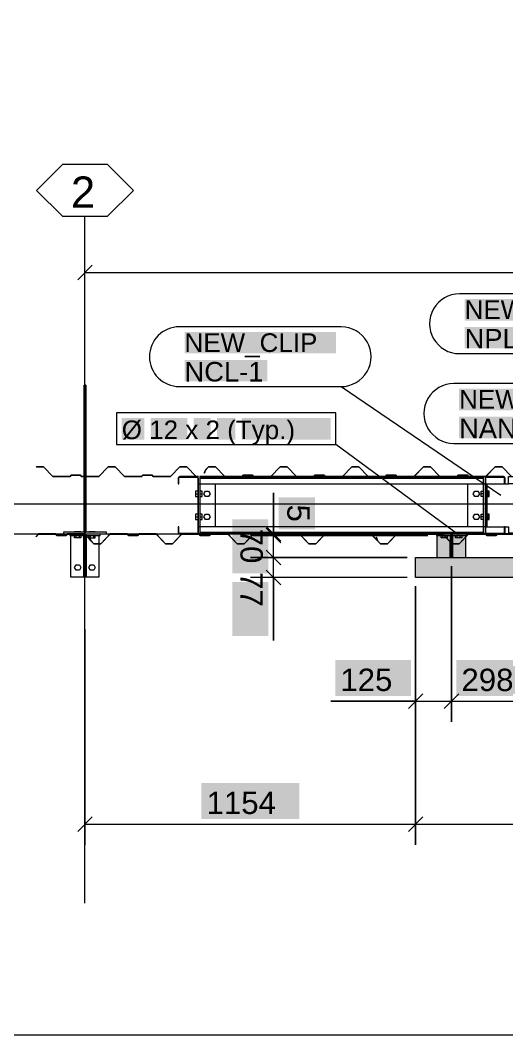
# Model space of a CAD drawing. Header units: inches. Extents: x 0.2 to 15.9, y 0.4 to 11.3.
# Drawn here: x 2.646 to 4.723, y 0.394 to 4.724 of the extents above; entities that cross this region are included whole.
import ezdxf

# ---------------------------------------------------------------- set-up
doc = ezdxf.new("R2010")
doc.units = ezdxf.units.IN
doc.header["$MEASUREMENT"] = 0
doc.layers.add('PDF_Geometry', color=7, linetype='Continuous')
doc.layers.add('PDF_Text', color=7, linetype='Continuous')
doc.layers.add('PDF_Solid Fills', color=7, linetype='Continuous', true_color=0xffffff)
doc.styles.add('PDF Arial', font='arial.ttf')

msp = doc.modelspace()

# ---------------------------------------------------------------- hatches: boundary and pattern name
at = {"layer": 'PDF_Solid Fills', "transparency": 33554559}
h = msp.add_hatch(color=7, dxfattribs=at)
h.paths.add_polyline_path([(2.9226, 3.6466), (2.9229, 3.6466)], flags=0)
h.paths.add_polyline_path([(2.9226, 3.6469, 0.415242), (2.9222, 3.6466)], flags=0)
h.paths.add_polyline_path([(2.9229, 3.6466, 0.415242), (2.9226, 3.6469)], flags=0)
for points in [[(5.2898, 3.442), (5.2898, 3.5338), (5.2898, 3.5338), (4.5435, 3.5338), (4.5435, 3.5338), (4.5435, 3.442), (4.5435, 3.442)], [(5.2898, 3.442), (5.2898, 3.5338), (5.2898, 3.5338), (4.5435, 3.5338), (4.5435, 3.5338), (4.5435, 3.442), (4.5435, 3.442)], [(3.9944, 3.3014), (3.9944, 3.3932), (3.9944, 3.3932), (3.3476, 3.3932), (3.3476, 3.3932), (3.3476, 3.3014), (3.3476, 3.3014)], [(3.9944, 3.3014), (3.9944, 3.3932), (3.9944, 3.3932), (3.3476, 3.3932), (3.3476, 3.3932), (3.3476, 3.3014), (3.3476, 3.3014)], [(4.8905, 3.3227), (4.8905, 3.4145), (4.8905, 3.4145), (4.5435, 3.4145), (4.5435, 3.4145), (4.5435, 3.3227), (4.5435, 3.3227)], [(4.8905, 3.3227), (4.8905, 3.4145), (4.8905, 3.4145), (4.5435, 3.4145), (4.5435, 3.4145), (4.5435, 3.3227), (4.5435, 3.3227)], [(3.7013, 3.182), (3.7013, 3.2738), (3.7013, 3.2738), (3.3476, 3.2738), (3.3476, 3.2738), (3.3476, 3.182), (3.3476, 3.182)], [(3.7013, 3.182), (3.7013, 3.2738), (3.7013, 3.2738), (3.3476, 3.2738), (3.3476, 3.2738), (3.3476, 3.182), (3.3476, 3.182)], [(5.3033, 3.059), (5.3033, 3.1508), (5.3033, 3.1508), (4.5198, 3.1508), (4.5198, 3.1508), (4.5198, 3.059), (4.5198, 3.059)], [(5.3033, 3.059), (5.3033, 3.1508), (5.3033, 3.1508), (4.5198, 3.1508), (4.5198, 3.1508), (4.5198, 3.059), (4.5198, 3.059)], [(4.887, 2.9397), (4.887, 3.0315), (4.887, 3.0315), (4.5198, 3.0315), (4.5198, 3.0315), (4.5198, 2.9397), (4.5198, 2.9397)], [(4.887, 2.9397), (4.887, 3.0315), (4.887, 3.0315), (4.5198, 3.0315), (4.5198, 3.0315), (4.5198, 2.9397), (4.5198, 2.9397)], [(3.176, 2.9342), (3.176, 3.026), (3.176, 3.026), (3.0796, 3.026), (3.0796, 3.026), (3.0796, 2.9342), (3.0796, 2.9342)], [(3.176, 2.9342), (3.176, 3.026), (3.176, 3.026), (3.0796, 3.026), (3.0796, 3.026), (3.0796, 2.9342), (3.0796, 2.9342)], [(3.3592, 2.9342), (3.3592, 3.026), (3.3592, 3.026), (3.2035, 3.026), (3.2035, 3.026), (3.2035, 2.9342), (3.2035, 2.9342)], [(3.3592, 2.9342), (3.3592, 3.026), (3.3592, 3.026), (3.2035, 3.026), (3.2035, 3.026), (3.2035, 2.9342), (3.2035, 2.9342)], [(3.4591, 2.9342), (3.4591, 3.026), (3.4591, 3.026), (3.3867, 3.026), (3.3867, 3.026), (3.3867, 2.9342), (3.3867, 2.9342)], [(3.4591, 2.9342), (3.4591, 3.026), (3.4591, 3.026), (3.3867, 3.026), (3.3867, 3.026), (3.3867, 2.9342), (3.3867, 2.9342)], [(3.5645, 2.9342), (3.5645, 3.026), (3.5645, 3.026), (3.4867, 3.026), (3.4867, 3.026), (3.4867, 2.9342), (3.4867, 2.9342)], [(3.5645, 2.9342), (3.5645, 3.026), (3.5645, 3.026), (3.4867, 3.026), (3.4867, 3.026), (3.4867, 2.9342), (3.4867, 2.9342)], [(3.9719, 2.9342), (3.9719, 3.026), (3.9719, 3.026), (3.592, 3.026), (3.592, 3.026), (3.592, 2.9342), (3.592, 2.9342)], [(3.9719, 2.9342), (3.9719, 3.026), (3.9719, 3.026), (3.592, 3.026), (3.592, 3.026), (3.592, 2.9342), (3.592, 2.9342)], [(3.9041, 2.6878), (3.7499, 2.6878), (3.7499, 2.6878), (3.7499, 2.5503), (3.7499, 2.5503), (3.9041, 2.5503), (3.9041, 2.5503)], [(3.7058, 2.5932), (3.5516, 2.5932), (3.5516, 2.5932), (3.5516, 2.3624), (3.5516, 2.3624), (3.7058, 2.3624), (3.7058, 2.3624)], [(3.7058, 2.3257), (3.5516, 2.3257), (3.5516, 2.3257), (3.5516, 2.0949), (3.5516, 2.0949), (3.7058, 2.0949), (3.7058, 2.0949)], [(4.3151, 1.8394), (4.3151, 1.9937), (4.3151, 1.9937), (3.9909, 1.9937), (3.9909, 1.9937), (3.9909, 1.8394), (3.9909, 1.8394)], [(4.8322, 1.8394), (4.8322, 1.9937), (4.8322, 1.9937), (4.508, 1.9937), (4.508, 1.9937), (4.508, 1.8394), (4.508, 1.8394)], [(3.8373, 1.3143), (3.8373, 1.4686), (3.8373, 1.4686), (3.4197, 1.4686), (3.4197, 1.4686), (3.4197, 1.3143), (3.4197, 1.3143)]]:
    msp.add_hatch(color=256, dxfattribs=at).paths.add_polyline_path(points)
h = msp.add_hatch(color=7, dxfattribs=at)
h.paths.add_polyline_path([(3.7279, 2.5249), (3.7282, 2.5249)], flags=0)
h.paths.add_polyline_path([(3.7275, 2.5249, 0.413793), (3.7279, 2.5245)], flags=0)
h = msp.add_hatch(color=7, dxfattribs=at)
h.paths.add_polyline_path([(3.7279, 2.5249), (3.7282, 2.5249)], flags=0)
h.paths.add_polyline_path([(3.7275, 2.5249, 0.413793), (3.7279, 2.5245)], flags=0)
h = msp.add_hatch(color=7, dxfattribs=at)
h.paths.add_polyline_path([(3.7279, 2.531), (3.7282, 2.531)], flags=0)
h.paths.add_polyline_path([(3.7279, 2.5307, 0.415242), (3.7282, 2.531)], flags=0)
h.paths.add_polyline_path([(3.7282, 2.531, 0.415242), (3.7279, 2.5314)], flags=0)
at = {"layer": 'PDF_Solid Fills', "true_color": 0xe4e4e4, "transparency": 33554559}
for points in [[(4.4231, 2.531), (4.4231, 2.5249), (4.4231, 2.5249), (4.5517, 2.5249), (4.5517, 2.5249), (4.5517, 2.531), (4.5517, 2.531)], [(4.4874, 2.5249), (4.4262, 2.5249), (4.4262, 2.5249), (4.4262, 2.4307), (4.4262, 2.4307), (4.4874, 2.4307), (4.4874, 2.4307)], [(4.4874, 2.4307), (4.5486, 2.4307), (4.5486, 2.4307), (4.5486, 2.5249), (4.5486, 2.5249), (4.4874, 2.5249), (4.4874, 2.5249)], [(4.3344, 2.345), (9.8422, 2.345), (9.8422, 2.345), (9.8422, 2.4307), (9.8422, 2.4307), (4.3344, 2.4307), (4.3344, 2.4307)]]:
    msp.add_hatch(color=254, dxfattribs=at).paths.add_polyline_path(points)
at = {"layer": 'PDF_Solid Fills', "transparency": 33554559}
h = msp.add_hatch(color=7, dxfattribs=at)
h.paths.add_polyline_path([(3.7279, 2.4307), (3.7282, 2.4307)], flags=0)
h.paths.add_polyline_path([(3.7279, 2.4303, 0.415242), (3.7282, 2.4307)], flags=0)
h.paths.add_polyline_path([(3.7282, 2.4307, 0.415242), (3.7279, 2.431)], flags=0)
h = msp.add_hatch(color=7, dxfattribs=at)
h.paths.add_polyline_path([(3.7279, 2.4307), (3.7282, 2.4307)], flags=0)
h.paths.add_polyline_path([(3.7279, 2.4303, 0.415242), (3.7282, 2.4307)], flags=0)
h.paths.add_polyline_path([(3.7282, 2.4307, 0.415242), (3.7279, 2.431)], flags=0)
h = msp.add_hatch(color=7, dxfattribs=at)
h.paths.add_polyline_path([(3.7279, 2.345), (3.7282, 2.345)], flags=0)
h.paths.add_polyline_path([(3.7279, 2.3446, 0.415242), (3.7282, 2.345)], flags=0)
h.paths.add_polyline_path([(3.7282, 2.345, 0.415242), (3.7279, 2.3454)], flags=0)
h = msp.add_hatch(color=7, dxfattribs=at)
h.paths.add_polyline_path([(4.3344, 1.8174), (4.3348, 1.8174)], flags=0)
h.paths.add_polyline_path([(4.3344, 1.817, 0.415242), (4.3348, 1.8174)], flags=0)
h.paths.add_polyline_path([(4.334, 1.8174, 0.415242), (4.3344, 1.817)], flags=0)
h = msp.add_hatch(color=7, dxfattribs=at)
h.paths.add_polyline_path([(4.4874, 1.8174), (4.4878, 1.8174)], flags=0)
h.paths.add_polyline_path([(4.4878, 1.8174, 0.413793), (4.4874, 1.8178)], flags=0)
h = msp.add_hatch(color=7, dxfattribs=at)
h.paths.add_polyline_path([(4.4874, 1.8174), (4.4878, 1.8174)], flags=0)
h.paths.add_polyline_path([(4.4878, 1.8174, 0.413793), (4.4874, 1.8178)], flags=0)

# ---------------------------------------------------------------- linework, layer by layer
at = {"layer": 'PDF_Geometry', "lineweight": 9}
for points in [[(0.3937, 0.3937), (15.8156, 0.3937), (15.8156, 11.2992), (0.3937, 11.2992)], [(3.0191, 4.1078), (2.8261, 4.1078), (2.7159, 3.9976), (2.8261, 3.8875), (3.0191, 3.8875), (3.1292, 3.9976)], [(2.9256, 3.1656), (2.9195, 3.1656), (2.9195, 2.5384), (2.9256, 2.5384)], [(3.0576, 3.0481), (3.0576, 2.9122), (3.9939, 2.9122), (3.9939, 3.0481)], [(2.7138, 2.8163), (2.7138, 2.8155), (2.7157, 2.8174), (2.7451, 2.8174), (2.7855, 2.7758), (2.8589, 2.7758), (2.8638, 2.782), (2.903, 2.782), (2.9079, 2.7758), (2.9813, 2.7758), (3.0217, 2.8174), (3.0511, 2.8174), (3.0915, 2.7758), (3.1649, 2.7758), (3.1698, 2.782), (3.209, 2.782), (3.2139, 2.7758), (3.2873, 2.7758), (3.3277, 2.8174), (3.3571, 2.8174), (3.3975, 2.7758), (3.4073, 2.7758), (3.4073, 2.7764), (3.3977, 2.7764), (3.3573, 2.818), (3.3275, 2.818), (3.2871, 2.7764), (3.2142, 2.7764), (3.2093, 2.7825), (3.1695, 2.7825), (3.1646, 2.7764), (3.0917, 2.7764), (3.0514, 2.818), (3.0215, 2.818), (2.9811, 2.7764), (2.9082, 2.7764), (2.9033, 2.7825), (2.8635, 2.7825), (2.8587, 2.7764), (2.7858, 2.7764), (2.7454, 2.818), (2.7155, 2.818)], [(3.3211, 2.5371), (3.3214, 2.5359), (3.322, 2.5347), (3.3227, 2.5337), (3.3236, 2.5328), (3.3246, 2.532), (3.3258, 2.5315), (3.327, 2.5312), (3.3283, 2.531), (3.3993, 2.531), (3.4007, 2.5312), (3.4021, 2.5316), (3.4034, 2.5323), (3.4045, 2.5332), (3.4054, 2.5343), (3.4061, 2.5356), (3.4065, 2.5369), (3.4066, 2.5384), (3.4066, 2.7685), (3.4065, 2.7698), (3.4062, 2.771), (3.4057, 2.7722), (3.4049, 2.7732), (3.404, 2.7741), (3.403, 2.7748), (3.4018, 2.7754), (3.4006, 2.7757), (3.3993, 2.7758), (3.3283, 2.7758), (3.327, 2.7757), (3.3258, 2.7754), (3.3246, 2.7748), (3.3236, 2.7741), (3.3227, 2.7732), (3.322, 2.7722), (3.3214, 2.771), (3.3211, 2.7698), (3.321, 2.7685), (3.321, 2.7452), (3.3228, 2.7452), (3.3228, 2.7685), (3.3229, 2.7694), (3.3231, 2.7704), (3.3235, 2.7712), (3.3241, 2.772), (3.3248, 2.7727), (3.3256, 2.7733), (3.3264, 2.7737), (3.3274, 2.7739), (3.3283, 2.774), (3.3993, 2.774), (3.4004, 2.7739), (3.4014, 2.7736), (3.4024, 2.7731), (3.4032, 2.7724), (3.4039, 2.7715), (3.4044, 2.7706), (3.4047, 2.7696), (3.4048, 2.7685), (3.4048, 2.5384), (3.4047, 2.5373), (3.4044, 2.5363), (3.4039, 2.5353), (3.4032, 2.5345), (3.4024, 2.5338), (3.4014, 2.5333), (3.4004, 2.533), (3.3993, 2.5329), (3.3283, 2.5329), (3.3274, 2.533), (3.3264, 2.5332), (3.3256, 2.5336), (3.3248, 2.5342), (3.3241, 2.5348), (3.3235, 2.5356), (3.3231, 2.5365), (3.3229, 2.5374), (3.3228, 2.5384), (3.3228, 2.5616), (3.321, 2.5616), (3.321, 2.5384)], [(3.3214, 2.5359), (3.322, 2.5347), (3.3227, 2.5337), (3.3236, 2.5328), (3.3246, 2.532), (3.3258, 2.5315), (3.327, 2.5312), (3.3283, 2.531), (3.3993, 2.531), (3.4007, 2.5312), (3.4021, 2.5316), (3.4034, 2.5323), (3.4045, 2.5332), (3.4054, 2.5343), (3.4061, 2.5356), (3.4065, 2.5369), (3.4066, 2.5384), (3.4066, 2.7685), (3.4065, 2.7698), (3.4062, 2.771), (3.4057, 2.7722), (3.4049, 2.7732), (3.404, 2.7741), (3.403, 2.7749), (3.4018, 2.7754), (3.4006, 2.7757), (3.3993, 2.7758), (3.3283, 2.7758), (3.327, 2.7757), (3.3258, 2.7754), (3.3246, 2.7749), (3.3236, 2.7741), (3.3227, 2.7732), (3.322, 2.7722), (3.3214, 2.771), (3.3211, 2.7698), (3.321, 2.7685), (3.321, 2.7452), (3.3228, 2.7452), (3.3228, 2.7685), (3.3229, 2.7694), (3.3231, 2.7704), (3.3235, 2.7712), (3.3241, 2.772), (3.3248, 2.7727), (3.3256, 2.7733), (3.3264, 2.7737), (3.3274, 2.7739), (3.3283, 2.774), (3.3993, 2.774), (3.4004, 2.7739), (3.4014, 2.7736), (3.4024, 2.7731), (3.4032, 2.7724), (3.4039, 2.7715), (3.4044, 2.7706), (3.4047, 2.7696), (3.4048, 2.7685), (3.4048, 2.5384), (3.4047, 2.5373), (3.4044, 2.5363), (3.4039, 2.5353), (3.4032, 2.5345), (3.4024, 2.5338), (3.4014, 2.5333), (3.4004, 2.533), (3.3993, 2.5329), (3.3283, 2.5329), (3.3274, 2.533), (3.3264, 2.5332), (3.3256, 2.5336), (3.3248, 2.5342), (3.3241, 2.5348), (3.3235, 2.5356), (3.3231, 2.5365), (3.3229, 2.5374), (3.3228, 2.5384), (3.3228, 2.5616), (3.321, 2.5616), (3.321, 2.5384), (3.3211, 2.5371)], [(4.6245, 2.7758), (3.4128, 2.7758), (3.4128, 2.7452), (4.6245, 2.7452)], [(4.6307, 2.5371), (4.6311, 2.5359), (4.6316, 2.5347), (4.6323, 2.5337), (4.6332, 2.5328), (4.6343, 2.532), (4.6354, 2.5315), (4.6367, 2.5312), (4.638, 2.531), (4.7089, 2.531), (4.7102, 2.5312), (4.7115, 2.5315), (4.7126, 2.532), (4.7137, 2.5328), (4.7146, 2.5337), (4.7153, 2.5347), (4.7158, 2.5359), (4.7162, 2.5371), (4.7163, 2.5384), (4.7163, 2.5616), (4.7144, 2.5616), (4.7144, 2.5384), (4.7144, 2.5374), (4.7141, 2.5365), (4.7137, 2.5356), (4.7132, 2.5348), (4.7125, 2.5342), (4.7117, 2.5336), (4.7108, 2.5332), (4.7099, 2.533), (4.7089, 2.5329), (4.638, 2.5329), (4.6369, 2.533), (4.6358, 2.5333), (4.6349, 2.5338), (4.6341, 2.5345), (4.6334, 2.5353), (4.6329, 2.5363), (4.6326, 2.5373), (4.6324, 2.5384), (4.6324, 2.7685), (4.6326, 2.7696), (4.6329, 2.7706), (4.6334, 2.7715), (4.6341, 2.7724), (4.6349, 2.7731), (4.6358, 2.7736), (4.6369, 2.7739), (4.638, 2.774), (4.7089, 2.774), (4.7099, 2.7739), (4.7108, 2.7737), (4.7117, 2.7733), (4.7125, 2.7727), (4.7132, 2.772), (4.7137, 2.7712), (4.7141, 2.7704), (4.7144, 2.7694), (4.7144, 2.7685), (4.7144, 2.7452), (4.7163, 2.7452), (4.7163, 2.7685), (4.7162, 2.7698), (4.7158, 2.771), (4.7153, 2.7722), (4.7146, 2.7732), (4.7137, 2.7741), (4.7126, 2.7748), (4.7115, 2.7754), (4.7102, 2.7757), (4.7089, 2.7758), (4.638, 2.7758), (4.6365, 2.7757), (4.6351, 2.7753), (4.6339, 2.7746), (4.6328, 2.7737), (4.6318, 2.7726), (4.6312, 2.7713), (4.6307, 2.7699), (4.6306, 2.7685), (4.6306, 2.5384)], [(3.4568, 2.7024), (3.4501, 2.6908), (3.4367, 2.6908), (3.4299, 2.7024), (3.4367, 2.714), (3.4501, 2.714)], [(4.6073, 2.7024), (4.6006, 2.6908), (4.5872, 2.6908), (4.5805, 2.7024), (4.5872, 2.714), (4.6006, 2.714)], [(4.6147, 2.714), (4.6245, 2.714), (4.6227, 2.714), (4.6227, 2.6908), (4.6245, 2.6908), (4.6147, 2.6908)], [(4.6386, 2.6908), (4.6484, 2.6908), (4.6484, 2.714), (4.6386, 2.714), (4.6422, 2.714), (4.6422, 2.6908)], [(3.4568, 2.6045), (3.4501, 2.5929), (3.4367, 2.5929), (3.4299, 2.6045), (3.4367, 2.6161), (3.4501, 2.6161)], [(4.6073, 2.6045), (4.6006, 2.5929), (4.5872, 2.5929), (4.5805, 2.6045), (4.5872, 2.6161), (4.6006, 2.6161)], [(4.6147, 2.6161), (4.6245, 2.6161), (4.6227, 2.6161), (4.6227, 2.5929), (4.6245, 2.5929), (4.6147, 2.5929)], [(4.6386, 2.5929), (4.6484, 2.5929), (4.6484, 2.6161), (4.6386, 2.6161), (4.6422, 2.6161), (4.6422, 2.5929)], [(3.759, 2.4938), (3.6967, 2.5561)], [(2.7138, 2.5202), (2.7138, 2.5194), (2.7246, 2.5305), (2.7975, 2.5305), (2.8023, 2.5243), (2.8421, 2.5243), (2.847, 2.5305), (2.9199, 2.5305), (2.9603, 2.4888), (2.9902, 2.4888), (3.0305, 2.5305), (3.0401, 2.5305), (3.0401, 2.531), (3.0303, 2.531), (2.9899, 2.4894), (2.9605, 2.4894), (2.9201, 2.531), (2.8467, 2.531), (2.8418, 2.5249), (2.8026, 2.5249), (2.7977, 2.531), (2.7243, 2.531)], [(2.8308, 2.531), (3.0144, 2.531), (3.0144, 2.5384), (2.8308, 2.5384)], [(3.0144, 2.531), (3.0144, 2.5384), (2.8308, 2.5384), (2.8308, 2.531)], [(2.9422, 2.5155), (2.9478, 2.5018), (2.9603, 2.4888), (2.9902, 2.4888), (3.0305, 2.5305), (3.1034, 2.5305), (3.1083, 2.5243), (3.1481, 2.5243), (3.153, 2.5305), (3.2259, 2.5305), (3.2663, 2.4888), (3.2961, 2.4888), (3.3365, 2.5305), (3.4094, 2.5305), (3.4143, 2.5243), (3.4541, 2.5243), (3.459, 2.5305), (3.5319, 2.5305), (3.5723, 2.4888), (3.6021, 2.4888), (3.6425, 2.5305), (3.7154, 2.5305), (3.7203, 2.5243), (3.7601, 2.5243), (3.765, 2.5305), (3.8379, 2.5305), (3.8782, 2.4888), (3.9081, 2.4888), (3.9485, 2.5305), (4.0214, 2.5305), (4.0263, 2.5243), (4.0661, 2.5243), (4.0709, 2.5305), (4.1438, 2.5305), (4.1842, 2.4888), (4.2141, 2.4888), (4.2545, 2.5305), (4.264, 2.5305), (4.264, 2.531), (4.2543, 2.531), (4.2139, 2.4894), (4.1845, 2.4894), (4.1441, 2.531), (4.0707, 2.531), (4.0658, 2.5249), (4.0266, 2.5249), (4.0217, 2.531), (3.9483, 2.531), (3.9079, 2.4894), (3.8785, 2.4894), (3.8381, 2.531), (3.7647, 2.531), (3.7598, 2.5249), (3.7206, 2.5249), (3.7157, 2.531), (3.6423, 2.531), (3.6019, 2.4894), (3.5725, 2.4894), (3.5321, 2.531), (3.4587, 2.531), (3.4538, 2.5249), (3.4146, 2.5249), (3.4097, 2.531), (3.3363, 2.531), (3.2959, 2.4894), (3.2665, 2.4894), (3.2261, 2.531), (3.1527, 2.531), (3.1478, 2.5249), (3.1086, 2.5249), (3.1037, 2.531), (3.0303, 2.531), (2.9899, 2.4894), (2.9605, 2.4894), (2.9483, 2.5021), (2.9428, 2.5157)], [(2.9478, 2.5018), (2.9603, 2.4888), (2.9902, 2.4888), (3.0305, 2.5305), (3.1034, 2.5305), (3.1083, 2.5243), (3.1481, 2.5243), (3.153, 2.5305), (3.2259, 2.5305), (3.2663, 2.4888), (3.2961, 2.4888), (3.3365, 2.5305), (3.4094, 2.5305), (3.4143, 2.5243), (3.4541, 2.5243), (3.459, 2.5305), (3.5319, 2.5305), (3.5723, 2.4888), (3.6021, 2.4888), (3.6425, 2.5305), (3.7154, 2.5305), (3.7203, 2.5243), (3.7601, 2.5243), (3.765, 2.5305), (3.8379, 2.5305), (3.8782, 2.4888), (3.9081, 2.4888), (3.9485, 2.5305), (4.0214, 2.5305), (4.0263, 2.5243), (4.066, 2.5243), (4.0709, 2.5305), (4.1438, 2.5305), (4.1842, 2.4888), (4.2141, 2.4888), (4.2545, 2.5305), (4.264, 2.5305), (4.264, 2.531), (4.2543, 2.531), (4.2139, 2.4894), (4.1845, 2.4894), (4.1441, 2.531), (4.0707, 2.531), (4.0658, 2.5249), (4.0266, 2.5249), (4.0217, 2.531), (3.9483, 2.531), (3.9079, 2.4894), (3.8785, 2.4894), (3.8381, 2.531), (3.7647, 2.531), (3.7598, 2.5249), (3.7206, 2.5249), (3.7157, 2.531), (3.6423, 2.531), (3.6019, 2.4894), (3.5725, 2.4894), (3.5321, 2.531), (3.4587, 2.531), (3.4538, 2.5249), (3.4146, 2.5249), (3.4097, 2.531), (3.3363, 2.531), (3.2959, 2.4894), (3.2665, 2.4894), (3.2261, 2.531), (3.1527, 2.531), (3.1478, 2.5249), (3.1086, 2.5249), (3.1037, 2.531), (3.0303, 2.531), (2.9899, 2.4894), (2.9605, 2.4894), (2.9483, 2.5021), (2.9428, 2.5157), (2.9422, 2.5155)], [(4.4501, 2.531), (4.5603, 2.531), (4.5199, 2.4894), (4.4905, 2.4894)], [(4.4874, 2.4917), (4.4874, 2.4307)], [(3.6287, 2.4307), (4.2977, 2.4307)], [(3.759, 2.3995), (3.6967, 2.4618)], [(9.8422, 2.4307), (9.8422, 2.345), (4.3344, 2.345), (4.3344, 2.4307)], [(2.8785, 2.3878), (2.8853, 2.3995), (2.8987, 2.3995), (2.9054, 2.3878), (2.8987, 2.3762), (2.8853, 2.3762)], [(2.9397, 2.3878), (2.9465, 2.3995), (2.9599, 2.3995), (2.9666, 2.3878), (2.9599, 2.3762), (2.9465, 2.3762)], [(4.4874, 1.7293), (4.4874, 2.3939)], [(4.4562, 1.7862), (4.5186, 1.8486)], [(4.3033, 1.2612), (4.3656, 1.3235)], [(4.3348, 1.2923), (4.3344, 1.2923)]]:
    msp.add_lwpolyline(points, close=True, dxfattribs=at)
for points in [[(2.9226, 0.9549), (2.9226, 3.8875)], [(2.9226, 3.4813), (2.9226, 3.7567)], [(2.9537, 3.6777), (2.8914, 3.6154)], [(2.9226, 3.6466), (10.2553, 3.6466), (10.3838, 3.6466), (10.7466, 3.6466), (10.3838, 3.6466)], [(2.9256, 3.1656), (2.9256, 2.5384), (2.9195, 2.5384), (2.9195, 3.1656)], [(4.518, 2.528), (3.9939, 2.9122)], [(4.7441, 2.7764), (4.7037, 2.818), (4.6738, 2.818), (4.6334, 2.7764), (4.5605, 2.7764), (4.5556, 2.7825), (4.5159, 2.7825), (4.511, 2.7764), (4.4381, 2.7764), (4.3977, 2.818), (4.3678, 2.818), (4.3274, 2.7764), (4.2545, 2.7764), (4.2496, 2.7825), (4.2099, 2.7825), (4.205, 2.7764), (4.1321, 2.7764), (4.0917, 2.818), (4.0618, 2.818), (4.0215, 2.7764), (3.9486, 2.7764), (3.9437, 2.7825), (3.9039, 2.7825), (3.899, 2.7764), (3.8261, 2.7764), (3.7857, 2.818), (3.7558, 2.818), (3.7155, 2.7764), (3.6426, 2.7764), (3.6377, 2.7825), (3.5979, 2.7825), (3.593, 2.7764), (3.5201, 2.7764), (3.4797, 2.818), (3.4499, 2.818), (3.4374, 2.8051), (3.4318, 2.7913), (3.4324, 2.7911), (3.4379, 2.8047), (3.4501, 2.8174), (3.4795, 2.8174), (3.5199, 2.7758), (3.5933, 2.7758), (3.5982, 2.782), (3.6374, 2.782), (3.6423, 2.7758), (3.7157, 2.7758), (3.7561, 2.8174), (3.7855, 2.8174), (3.8259, 2.7758), (3.8993, 2.7758), (3.9042, 2.782), (3.9434, 2.782), (3.9483, 2.7758), (4.0217, 2.7758), (4.0621, 2.8174), (4.0915, 2.8174), (4.1319, 2.7758), (4.2053, 2.7758), (4.2102, 2.782), (4.2494, 2.782), (4.2543, 2.7758), (4.3277, 2.7758), (4.3681, 2.8174), (4.3975, 2.8174), (4.4379, 2.7758), (4.5113, 2.7758), (4.5162, 2.782), (4.5554, 2.782), (4.5603, 2.7758), (4.6337, 2.7758), (4.6741, 2.8174), (4.7035, 2.8174), (4.7438, 2.7758)], [(3.4128, 2.7757), (4.6245, 2.7757)], [(3.4128, 2.7754), (4.6245, 2.7754)], [(3.4128, 2.7749), (4.6245, 2.7749)], [(3.4128, 2.7741), (4.6245, 2.7741)], [(3.4128, 2.7732), (4.6245, 2.7732)], [(3.4128, 2.7722), (4.6245, 2.7722)], [(4.7163, 2.7452), (4.7163, 2.7685), (4.7162, 2.7698), (4.7158, 2.771), (4.7153, 2.7722), (4.7146, 2.7732), (4.7137, 2.7741), (4.7126, 2.7749), (4.7114, 2.7754), (4.7102, 2.7757), (4.7089, 2.7758), (4.6379, 2.7758), (4.6365, 2.7757), (4.6351, 2.7753), (4.6339, 2.7746), (4.6328, 2.7737), (4.6318, 2.7726), (4.6312, 2.7713), (4.6307, 2.7699), (4.6306, 2.7685), (4.6306, 2.5384), (4.6307, 2.5371), (4.631, 2.5359), (4.6316, 2.5347), (4.6323, 2.5337), (4.6332, 2.5328), (4.6343, 2.532), (4.6354, 2.5315), (4.6367, 2.5312), (4.6379, 2.531), (4.7089, 2.531), (4.7102, 2.5312), (4.7114, 2.5315), (4.7126, 2.532), (4.7137, 2.5328), (4.7146, 2.5337), (4.7153, 2.5347), (4.7158, 2.5359), (4.7162, 2.5371), (4.7163, 2.5384), (4.7163, 2.5616)], [(4.6324, 2.7452), (4.7145, 2.7452), (4.7145, 2.7685), (4.7144, 2.7694), (4.7141, 2.7704), (4.7137, 2.7712), (4.7132, 2.772), (4.7125, 2.7727), (4.7117, 2.7733), (4.7108, 2.7737), (4.7099, 2.7739), (4.7089, 2.774), (4.6379, 2.774), (4.6369, 2.7739), (4.6358, 2.7736), (4.6349, 2.7731), (4.6341, 2.7724), (4.6334, 2.7715), (4.6329, 2.7706), (4.6325, 2.7696), (4.6324, 2.7685), (4.6324, 2.5384), (4.6325, 2.5373), (4.6329, 2.5363), (4.6334, 2.5353), (4.6341, 2.5345), (4.6349, 2.5338), (4.6358, 2.5333), (4.6369, 2.533), (4.6379, 2.5329), (4.7089, 2.5329), (4.7099, 2.533), (4.7108, 2.5332), (4.7117, 2.5336), (4.7125, 2.5342), (4.7132, 2.5348), (4.7137, 2.5356), (4.7141, 2.5365), (4.7144, 2.5374), (4.7145, 2.5384), (4.7145, 2.5616)], [(4.7145, 2.7452), (4.7163, 2.7452), (4.7304, 2.7452), (4.7304, 2.7758), (6.9714, 2.7758), (6.9714, 2.7452), (4.7304, 2.7452)], [(2.0116, 2.6596), (1.9014, 2.7697), (1.6087, 2.7697), (1.4985, 2.6596), (1.6087, 2.5494), (1.9014, 2.5494), (2.0116, 2.6596), (11.2029, 2.6596)], [(3.4066, 2.7452), (3.4128, 2.7452), (3.4128, 2.5616), (3.4066, 2.5616)], [(3.4128, 2.771), (4.6245, 2.771)], [(3.4128, 2.7698), (4.6245, 2.7698)], [(3.4128, 2.7685), (4.6245, 2.7685)], [(3.4801, 2.5616), (3.4801, 2.7452)], [(4.5572, 2.5616), (4.5572, 2.7452)], [(4.6306, 2.5616), (4.6245, 2.5616), (4.6245, 2.7452), (4.6306, 2.7452)], [(4.6386, 2.7452), (4.6386, 2.5616)], [(3.4048, 2.714), (3.395, 2.714), (3.395, 2.6908), (3.4048, 2.6908)], [(3.395, 2.7024), (3.4048, 2.7024)], [(3.4128, 2.6908), (3.4226, 2.6908), (3.4226, 2.714), (3.4128, 2.714)], [(3.4128, 2.7024), (3.4226, 2.7024)], [(3.7279, 2.345), (3.7279, 2.0756), (3.7279, 2.345), (3.7279, 2.4307), (3.7279, 2.5249), (3.7279, 2.531), (3.7279, 2.707), (3.7279, 2.531)], [(4.6227, 2.7024), (4.6245, 2.7024), (4.6147, 2.7024)], [(4.6422, 2.7024), (4.6386, 2.7024), (4.6484, 2.7024)], [(3.4048, 2.6161), (3.395, 2.6161), (3.395, 2.5929), (3.4048, 2.5929)], [(3.395, 2.6045), (3.4048, 2.6045)], [(3.4128, 2.5929), (3.4226, 2.5929), (3.4226, 2.6161), (3.4128, 2.6161)], [(3.4128, 2.6045), (3.4226, 2.6045)], [(4.6227, 2.6045), (4.6245, 2.6045), (4.6147, 2.6045)], [(4.6422, 2.6045), (4.6386, 2.6045), (4.6484, 2.6045)], [(4.6245, 2.5359), (4.6245, 2.5616), (3.4128, 2.5616), (3.4128, 2.5359), (3.4128, 2.5347), (3.4128, 2.5337), (3.4128, 2.5328), (3.4128, 2.532), (3.4128, 2.5315), (3.4128, 2.5312), (3.4128, 2.531), (3.4587, 2.531)], [(3.6967, 2.5622), (3.759, 2.4999)], [(4.6324, 2.5616), (4.7145, 2.5616), (4.7163, 2.5616), (4.7304, 2.5616), (4.7304, 2.5359), (6.9714, 2.5359), (6.9714, 2.5347)], [(1.8332, 2.2997), (1.9433, 2.1895), (1.8332, 2.0794), (1.6164, 2.0794), (1.5063, 2.1895), (1.6164, 2.2997), (1.8332, 2.2997), (2.1527, 2.531), (11.2029, 2.531)], [(2.7138, 2.5194), (2.7246, 2.5305), (2.7974, 2.5305), (2.8023, 2.5243), (2.8421, 2.5243), (2.847, 2.5305), (2.9199, 2.5305), (2.9603, 2.4888), (2.9902, 2.4888), (3.0305, 2.5305), (3.0401, 2.5305), (3.0401, 2.531), (3.0303, 2.531), (2.9899, 2.4894), (2.9605, 2.4894), (2.9201, 2.531), (2.8467, 2.531), (2.8418, 2.5249), (2.8026, 2.5249), (2.7977, 2.531), (2.7243, 2.531), (2.7138, 2.5202)], [(2.8583, 2.5305), (2.8583, 2.5249), (2.9253, 2.5249), (2.9226, 2.5249), (2.9165, 2.5249), (2.9165, 2.3474)], [(2.8614, 2.5249), (2.8614, 2.3474), (2.9226, 2.3474), (2.9226, 2.5249), (2.9226, 2.3474), (2.9838, 2.3474), (2.9838, 2.4888)], [(2.9054, 2.5384), (2.9054, 2.5408), (2.8785, 2.5408), (2.8785, 2.5384)], [(2.9054, 2.5249), (2.9054, 2.5151), (2.8785, 2.5151), (2.8785, 2.5249)], [(2.8853, 2.5384), (2.8853, 2.5408)], [(2.8853, 2.5151), (2.8853, 2.5249)], [(2.8987, 2.5384), (2.8987, 2.5408)], [(2.8987, 2.5151), (2.8987, 2.5249)], [(2.9287, 2.5222), (2.9287, 2.5249), (2.9261, 2.5249), (2.9868, 2.5249), (2.9868, 2.531)], [(2.9287, 2.3474), (2.9287, 2.5214)], [(2.9666, 2.5384), (2.9666, 2.5408), (2.9397, 2.5408), (2.9397, 2.5384)], [(2.9424, 2.5151), (2.9397, 2.5151), (2.9397, 2.5249)], [(2.943, 2.5151), (2.9666, 2.5151), (2.9666, 2.5249)], [(2.9465, 2.5384), (2.9465, 2.5408)], [(2.9465, 2.5151), (2.9465, 2.5249)], [(2.9599, 2.5384), (2.9599, 2.5408)], [(2.9599, 2.5151), (2.9599, 2.5249)], [(2.9838, 2.4894), (2.9838, 2.5249)], [(3.4128, 2.5384), (4.6245, 2.5384)], [(3.4128, 2.5371), (4.6245, 2.5371)], [(3.4128, 2.5359), (4.6245, 2.5359), (4.6245, 2.5347)], [(3.4128, 2.5347), (4.6245, 2.5347), (4.6245, 2.5337)], [(3.4128, 2.5337), (4.6245, 2.5337), (4.6245, 2.5328)], [(3.4128, 2.5328), (4.6245, 2.5328), (4.6245, 2.532)], [(3.4128, 2.532), (4.6245, 2.532), (4.6245, 2.5315)], [(3.4128, 2.5315), (4.6245, 2.5315), (4.6245, 2.5312)], [(3.4128, 2.5312), (4.6245, 2.5312), (4.6245, 2.531)], [(3.5321, 2.531), (3.6423, 2.531)], [(3.6398, 2.5249), (4.3864, 2.5249), (3.6287, 2.5249)], [(4.3864, 2.531), (3.6398, 2.531)], [(3.7157, 2.531), (3.7647, 2.531)], [(3.8381, 2.531), (3.9483, 2.531)], [(4.0217, 2.531), (4.0707, 2.531)], [(4.1441, 2.531), (4.2543, 2.531), (4.3277, 2.531), (4.3767, 2.531), (4.4501, 2.531)], [(4.7561, 2.531), (4.6826, 2.531), (4.6778, 2.5249), (4.6386, 2.5249), (4.6337, 2.531), (4.5603, 2.531), (4.5199, 2.4894), (4.4905, 2.4894), (4.4501, 2.531), (4.3767, 2.531), (4.3718, 2.5249), (4.3326, 2.5249), (4.3277, 2.531), (4.2543, 2.531), (4.2139, 2.4894), (4.1845, 2.4894), (4.1722, 2.5021), (4.1667, 2.5157), (4.1662, 2.5155), (4.1717, 2.5018), (4.1842, 2.4888), (4.2141, 2.4888), (4.2545, 2.5305), (4.3274, 2.5305), (4.3323, 2.5243), (4.372, 2.5243), (4.3769, 2.5305), (4.4498, 2.5305), (4.4902, 2.4888), (4.5201, 2.4888), (4.5605, 2.5305), (4.6334, 2.5305), (4.6383, 2.5243), (4.678, 2.5243), (4.6829, 2.5305), (4.7558, 2.5305)], [(4.7558, 2.5305), (4.6829, 2.5305), (4.678, 2.5243), (4.6383, 2.5243), (4.6334, 2.5305), (4.5605, 2.5305), (4.5201, 2.4888), (4.4902, 2.4888), (4.4498, 2.5305), (4.3769, 2.5305), (4.372, 2.5243), (4.3323, 2.5243), (4.3274, 2.5305), (4.2545, 2.5305), (4.2141, 2.4888), (4.1842, 2.4888), (4.1717, 2.5018), (4.1662, 2.5155), (4.1667, 2.5157), (4.1722, 2.5021), (4.1845, 2.4894), (4.2139, 2.4894), (4.2543, 2.531)], [(4.3767, 2.531), (4.3718, 2.5249), (4.3326, 2.5249), (4.3277, 2.531)], [(4.4232, 2.5305), (4.4232, 2.5249), (4.4552, 2.5249)], [(4.4262, 2.4307), (4.4262, 2.5249)], [(4.4647, 2.5151), (4.4434, 2.5151), (4.4434, 2.5249)], [(4.4501, 2.5151), (4.4501, 2.5249)], [(4.456, 2.5249), (4.5517, 2.5249), (4.5517, 2.531)], [(4.4635, 2.5172), (4.4635, 2.5249)], [(4.4635, 2.5151), (4.4635, 2.5164)], [(4.4655, 2.5151), (4.4702, 2.5151), (4.4702, 2.5249)], [(4.4935, 2.4894), (4.4935, 2.5249), (4.4874, 2.5249), (4.4874, 2.4926), (4.4874, 2.5249), (4.4813, 2.5249), (4.4813, 2.4989)], [(4.5314, 2.5249), (4.5314, 2.5151), (4.5046, 2.5151), (4.5046, 2.5249)], [(4.5113, 2.5151), (4.5113, 2.5249)], [(4.5247, 2.5151), (4.5247, 2.5249)], [(4.5486, 2.519), (4.5486, 2.5249)], [(4.5486, 2.4307), (4.5486, 2.5182)], [(4.7561, 2.531), (4.6827, 2.531), (4.6778, 2.5249), (4.6386, 2.5249), (4.6337, 2.531), (4.5603, 2.531)], [(4.4813, 2.4307), (4.4813, 2.4981)], [(4.4935, 2.4307), (4.4935, 2.4888)], [(4.2977, 2.345), (3.6287, 2.345)], [(3.6967, 2.3762), (3.759, 2.3138)], [(4.3344, 2.3083), (4.3344, 1.2042), (4.3344, 2.3083), (4.3344, 1.7293)], [(2.9226, 2.1246), (2.9226, 1.2042)], [(4.3656, 1.8486), (4.3033, 1.7862)], [(4.3344, 1.8174), (3.9717, 1.8174), (4.3344, 1.8174), (4.4874, 1.8174), (4.8528, 1.8174), (5.5137, 1.8174), (6.1881, 1.8174), (6.849, 1.8174), (7.2058, 1.8174), (7.9892, 1.8174), (8.7774, 1.8174), (9.5607, 1.8174), (9.8422, 1.8174), (10.205, 1.8174), (9.8422, 1.8174)], [(2.9537, 1.3235), (2.8914, 1.2612)], [(2.9226, 1.2923), (4.3344, 1.2923), (9.8422, 1.2923), (10.3838, 1.2923)], [(2.9226, 1.2923), (2.9229, 1.2923)]]:
    msp.add_lwpolyline(points, dxfattribs=at)
for points in [[(5.3118, 3.3007, 0.999989), (5.3118, 3.5559), (4.5215, 3.5559, 1.000003), (4.5215, 3.3007), (5.3118, 3.3007), (5.5263, 2.526)], [(4.0164, 3.16, 1.000068), (4.0164, 3.4152), (3.3256, 3.4152, 0.999989), (3.3256, 3.16), (4.0164, 3.16), (4.6979, 2.6969)], [(5.3253, 2.9177, 0.999989), (5.3253, 3.1729), (4.4977, 3.1729, 1.000068), (4.4977, 2.9177), (5.3253, 2.9177), (5.4776, 2.4754)]]:
    msp.add_lwpolyline(points, format="xyb", dxfattribs=at)
for points in [[(2.9226, 3.6462), (2.9224, 3.6462), (2.9222, 3.6464), (2.9222, 3.6466)], [(2.9229, 3.6466), (2.9229, 3.6464), (2.9228, 3.6462), (2.9226, 3.6462)], [(3.7275, 2.531), (3.7275, 2.5312), (3.7277, 2.5314), (3.7279, 2.5314)], [(3.7279, 2.5307), (3.7277, 2.5307), (3.7275, 2.5308), (3.7275, 2.531)], [(3.7275, 2.5249), (3.7275, 2.5251), (3.7277, 2.5253), (3.7279, 2.5253)], [(3.7275, 2.5249), (3.7275, 2.5251), (3.7277, 2.5253), (3.7279, 2.5253)], [(3.7279, 2.5253), (3.7281, 2.5253), (3.7282, 2.5251), (3.7282, 2.5249)], [(3.7279, 2.5253), (3.7281, 2.5253), (3.7282, 2.5251), (3.7282, 2.5249)], [(3.7282, 2.5249), (3.7282, 2.5247), (3.7281, 2.5245), (3.7279, 2.5245)], [(3.7282, 2.5249), (3.7282, 2.5247), (3.7281, 2.5245), (3.7279, 2.5245)], [(3.7275, 2.4307), (3.7275, 2.4309), (3.7277, 2.431), (3.7279, 2.431)], [(3.7275, 2.4307), (3.7275, 2.4309), (3.7277, 2.431), (3.7279, 2.431)], [(3.7279, 2.4303), (3.7277, 2.4303), (3.7275, 2.4305), (3.7275, 2.4307)], [(3.7279, 2.4303), (3.7277, 2.4303), (3.7275, 2.4305), (3.7275, 2.4307)], [(3.7275, 2.345), (3.7275, 2.3452), (3.7277, 2.3454), (3.7279, 2.3454)], [(3.7279, 2.3446), (3.7277, 2.3446), (3.7275, 2.3448), (3.7275, 2.345)], [(4.334, 1.8174), (4.334, 1.8176), (4.3342, 1.8178), (4.3344, 1.8178)], [(4.3344, 1.8178), (4.3346, 1.8178), (4.3348, 1.8176), (4.3348, 1.8174)], [(4.487, 1.8174), (4.487, 1.8176), (4.4872, 1.8178), (4.4874, 1.8178)], [(4.487, 1.8174), (4.487, 1.8176), (4.4872, 1.8178), (4.4874, 1.8178)], [(4.4874, 1.817), (4.4872, 1.817), (4.487, 1.8172), (4.487, 1.8174)], [(4.4874, 1.817), (4.4872, 1.817), (4.487, 1.8172), (4.487, 1.8174)], [(4.4878, 1.8174), (4.4878, 1.8172), (4.4876, 1.817), (4.4874, 1.817)], [(4.4878, 1.8174), (4.4878, 1.8172), (4.4876, 1.817), (4.4874, 1.817)], [(2.9222, 1.2923), (2.9222, 1.2925), (2.9224, 1.2927), (2.9226, 1.2927)], [(2.9226, 1.2919), (2.9224, 1.2919), (2.9222, 1.2921), (2.9222, 1.2923)], [(2.9226, 1.2927), (2.9228, 1.2927), (2.9229, 1.2925), (2.9229, 1.2923)], [(2.9229, 1.2923), (2.9229, 1.2921), (2.9228, 1.2919), (2.9226, 1.2919)], [(4.334, 1.2923), (4.334, 1.2925), (4.3342, 1.2927), (4.3344, 1.2927)], [(4.334, 1.2923), (4.334, 1.2925), (4.3342, 1.2927), (4.3344, 1.2927)], [(4.3344, 1.2919), (4.3342, 1.2919), (4.334, 1.2921), (4.334, 1.2923)], [(4.3344, 1.2919), (4.3342, 1.2919), (4.334, 1.2921), (4.334, 1.2923)], [(4.3344, 1.2927), (4.3346, 1.2927), (4.3348, 1.2925), (4.3348, 1.2923)], [(4.3344, 1.2927), (4.3346, 1.2927), (4.3348, 1.2925), (4.3348, 1.2923)], [(4.3348, 1.2923), (4.3348, 1.2921), (4.3346, 1.2919), (4.3344, 1.2919)], [(4.3348, 1.2923), (4.3348, 1.2921), (4.3346, 1.2919), (4.3344, 1.2919)]]:
    msp.add_open_spline(points, degree=3, dxfattribs=at)

# ---------------------------------------------------------------- texts
at = {"layer": 'PDF_Text', "attachment_point": 7, "style": 'PDF Arial'}
for s, insert, char_height in [('2', (2.8628, 3.924), 0.1329), ('NEW_PLATE', (4.5435, 3.4257), 0.07944), ('NEW_CLIP', (3.3476, 3.285), 0.07944), ('NPL-1', (4.5435, 3.3227), 0.08347), ('NCL-1', (3.3476, 3.1806), 0.08347), ('NEW_ANGLE', (4.5198, 3.0427), 0.07944), ('Ø 12 x 2 (Typ.)', (3.0796, 2.9119), 0.079437), ('NAN-1', (4.5198, 2.9397), 0.08347), ('125', (4.013, 1.8595), 0.09532), ('298', (4.53, 1.8592), 0.09532), ('1154', (3.4417, 1.3344), 0.09532)]:
    msp.add_mtext(s, dxfattribs=dict(at, insert=insert, char_height=char_height))
at = {"layer": 'PDF_Text', "attachment_point": 7, "rotation": 270.0002, "style": 'PDF Arial'}
for s, insert, char_height in [('5', (3.7853, 2.6569), 0.0953), ('70 77', (3.585, 2.5535), 0.09532)]:
    msp.add_mtext(s, dxfattribs=dict(at, insert=insert, char_height=char_height))

doc.saveas('drawing.dxf')
